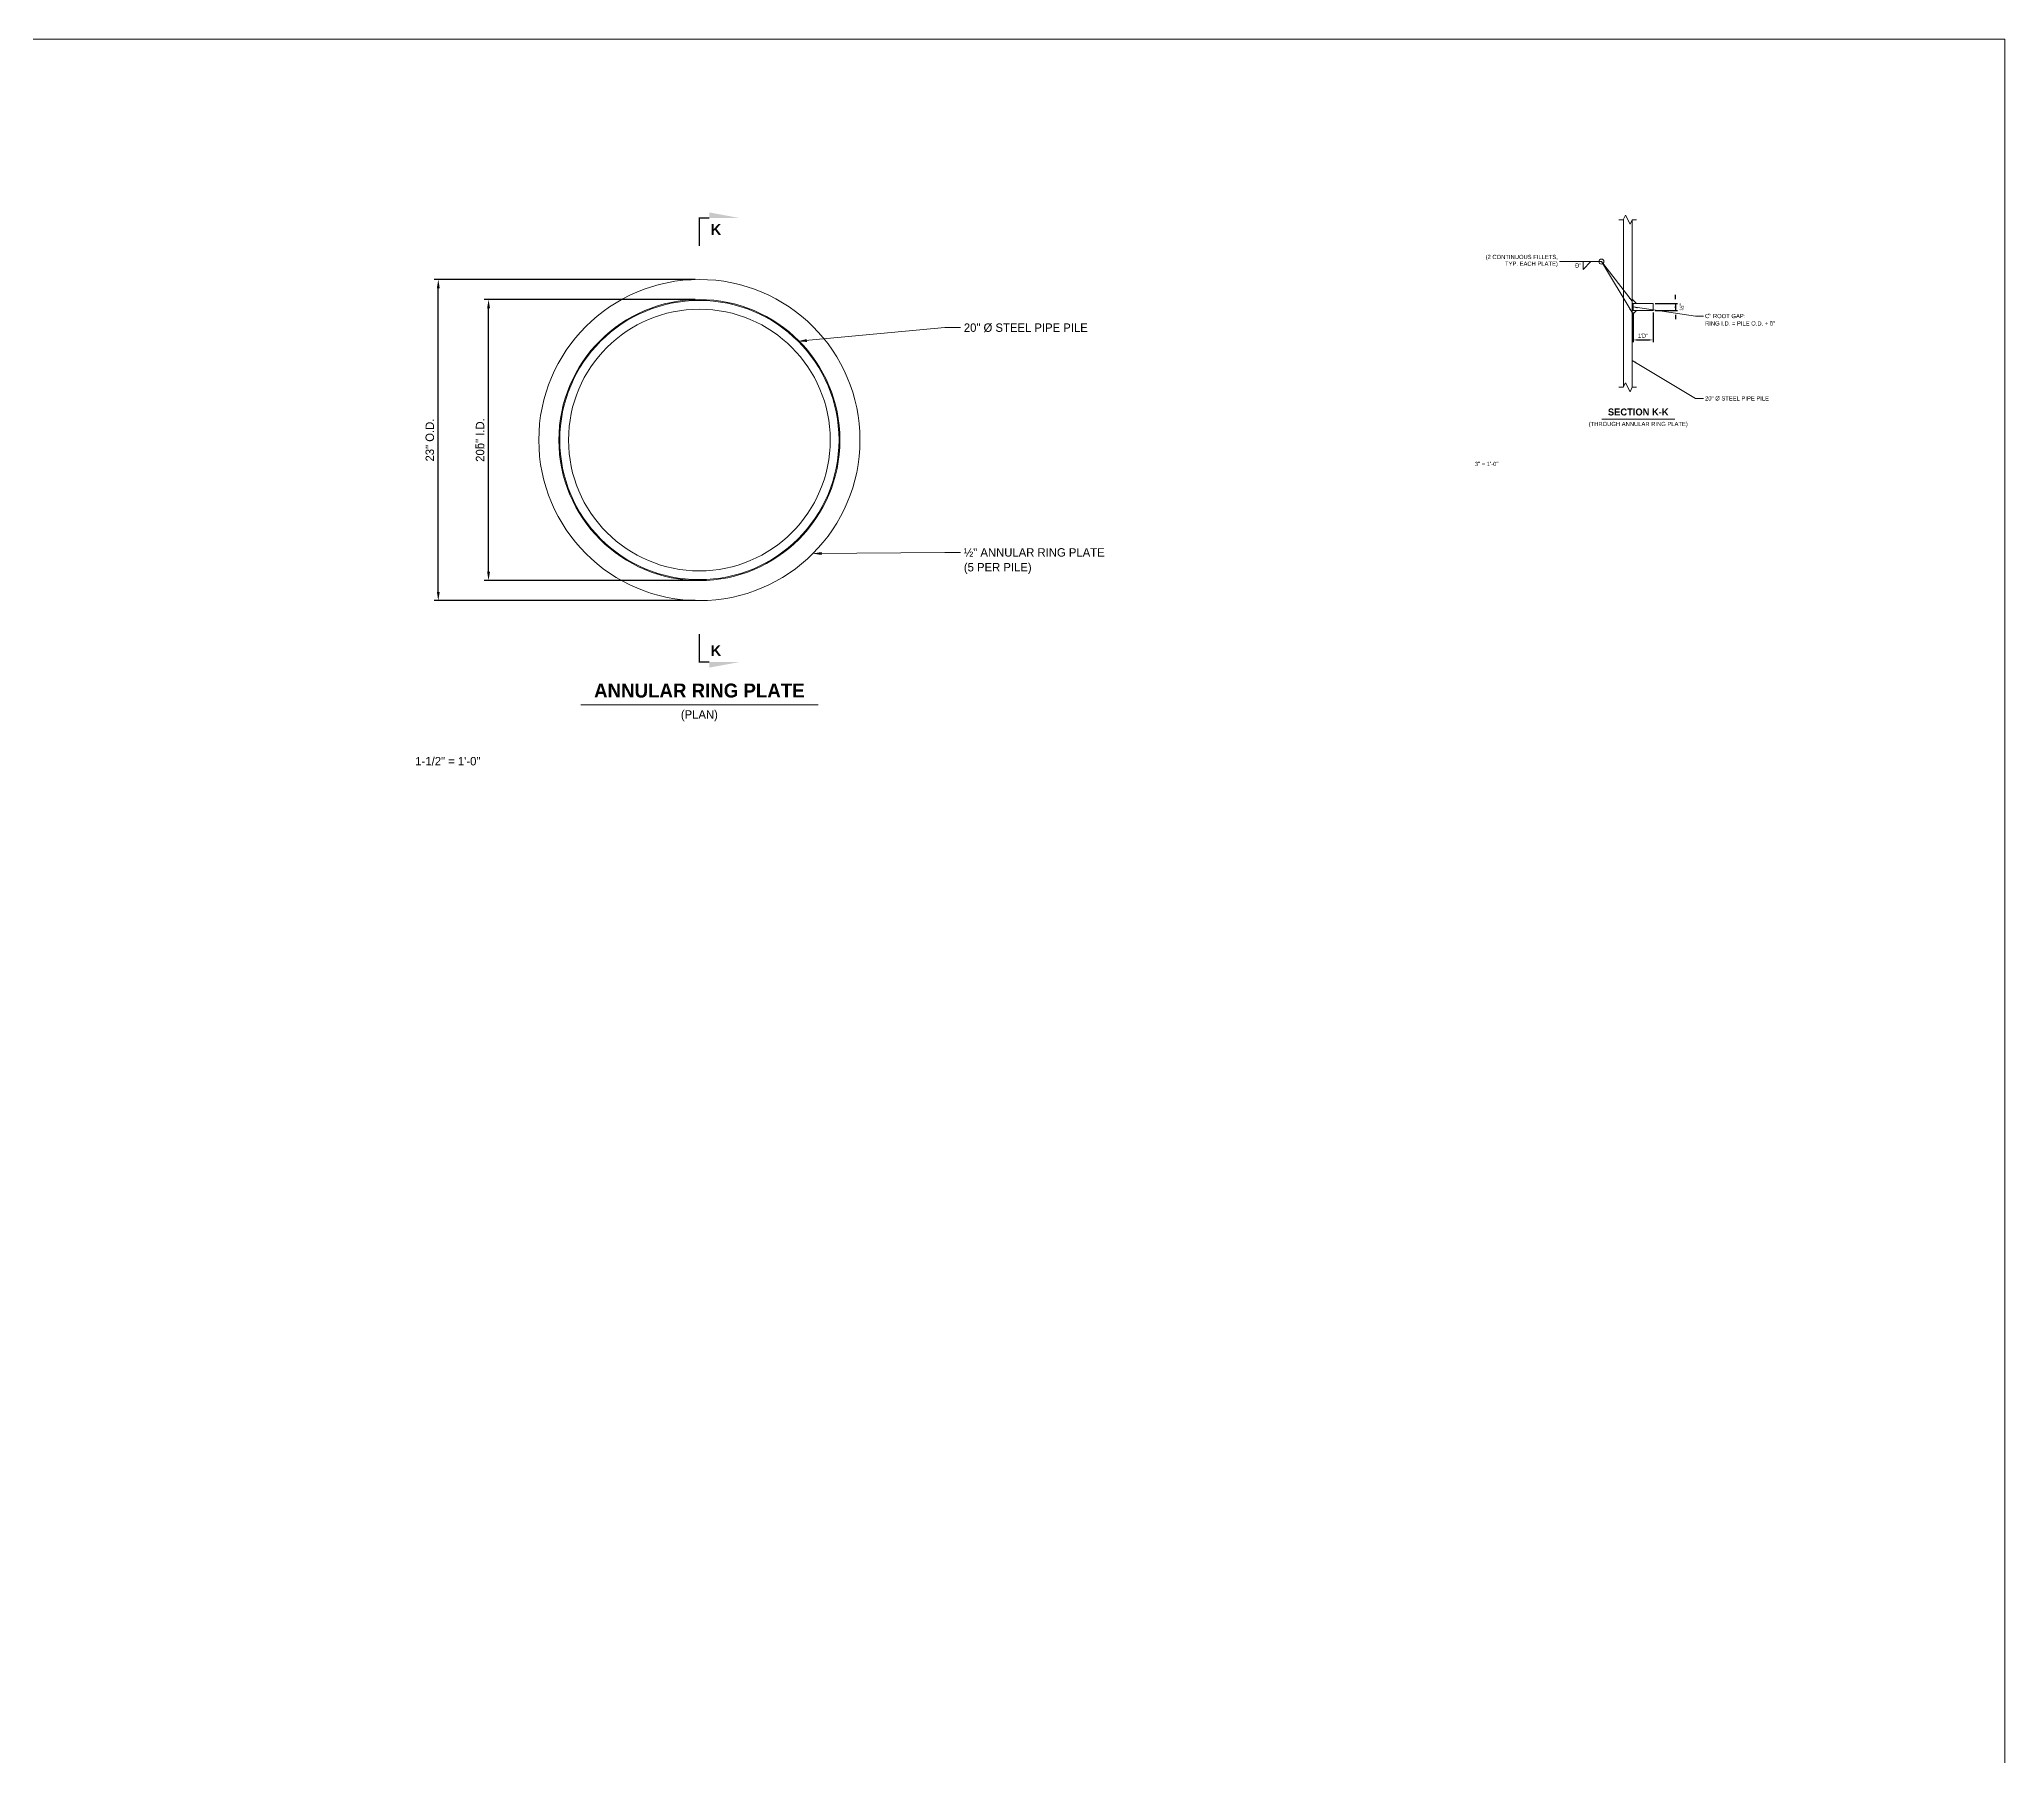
# Model space of a CAD drawing. Extents: x -1 to 861, y -26 to 2.
# Drawn here: x 550.73 to 562.46, y -9.25 to 1 of the extents above; entities that cross this region are included whole.
import ezdxf
from ezdxf.enums import TextEntityAlignment as Align

# ---------------------------------------------------------------- set-up
doc = ezdxf.new("R2010")
doc.units = 21
doc.header["$MEASUREMENT"] = 0
for name, color, linetype, lineweight in [('Border', 7, 'Continuous', 15), ('Dimension', 7, 'Continuous', 9), ('Leader', 7, 'Continuous', 9), ('PileSteel', 30, 'Continuous', 15), ('Symbols', 7, 'Continuous', 15), ('TextStructures', 7, 'Continuous', 9)]:
    doc.layers.add(name, color=color, linetype=linetype, lineweight=lineweight)
doc.styles.add('FDOT Bold (Large)', font='FDOTBold.ttf')
doc.styles.add('FDOT Structures', font='FDOT.ttf')
doc.styles.add('FDOT Structures Annotation', font='FDOT.ttf')
doc.styles.add('FDOT Structures Views_SectionArrow', font='FDOTBold.ttf')
doc.dimstyles.new('FDOT Structures Note-Arrow 1-1-2', dxfattribs={"dimtxt": 0.0504, "dimasz": 0.052067, "dimexe": 0.0252, "dimexo": 0.0252, "dimgap": 0.0252, "dimtad": 1, "dimdec": 3, "dimlfac": 12, "dimzin": 15, "dimlunit": 4, "dimtxsty": 'FDOT Structures Annotation', "dimcen": 2.5, "dimclrd": 256, "dimclre": 256, "dimclrt": 256, "dimazin": 3, "dimtfac": 0.7, "dimtmove": 0, "dimatfit": 1, "dimtfill": 1, "dimfrac": 1, "dimlwd": -1, "dimlwe": -1})
doc.dimstyles.new('FDOT Structures Note-Arrow 3', dxfattribs={"dimtxt": 0.0252, "dimasz": 0.026033, "dimexe": 0.0126, "dimexo": 0.0126, "dimgap": 0.0126, "dimtad": 1, "dimdec": 3, "dimlfac": 12, "dimzin": 15, "dimlunit": 4, "dimtxsty": 'FDOT Structures Annotation', "dimcen": 2.5, "dimclrd": 256, "dimclre": 256, "dimclrt": 256, "dimazin": 3, "dimtfac": 0.7, "dimtmove": 0, "dimatfit": 1, "dimtfill": 1, "dimfrac": 1, "dimlwd": -1, "dimlwe": -1})

msp = doc.modelspace()

# ---------------------------------------------------------------- linework, layer by layer
at = {"layer": 'Leader'}
msp.add_line((559.803771, -0.326667), (560.053771, -0.326667), dxfattribs=at)
for points in [[(559.943771, -0.326667), (559.943771, -0.373333), (559.990437, -0.326667), (559.943771, -0.326667)], [(555.259145, -0.802411), (556.134889, -0.720833), (556.228222, -0.720833)], [(560.237104, -0.91625), (560.615437, -1.143333), (560.662104, -1.143333)], [(555.347533, -2.069311), (556.134889, -2.0625), (556.228222, -2.0625)]]:
    msp.add_lwpolyline(points, dxfattribs=at)
msp.add_circle((560.053771, -0.326667), 0.015, dxfattribs=at)
for points in [[(555.259145, -0.802411), (555.310182, -0.788941), (555.311792, -0.806222)], [(560.237104, -0.91625), (560.261658, -0.925927), (560.257192, -0.933368)], [(555.347533, -2.069311), (555.399523, -2.060183), (555.399673, -2.077538)]]:
    msp.add_solid(points, dxfattribs=at)
at = {"layer": 'PileSteel'}
for p, q in [((560.184771, -1.076667), (560.184771, -0.076667)), ((560.237104, -1.076667), (560.237104, -0.076667))]:
    msp.add_line(p, q, dxfattribs=at)
for points in [[(560.237104, -0.576667), (560.237104, -0.550625), (560.263146, -0.576667), (560.237104, -0.576667)], [(560.237104, -0.618333), (560.237104, -0.644375), (560.263146, -0.618333), (560.237104, -0.618333)]]:
    msp.add_lwpolyline(points, dxfattribs=at)
msp.add_lwpolyline([(560.242312, -0.576667), (560.362104, -0.576667), (560.362104, -0.618333), (560.242312, -0.618333)], close=True, dxfattribs=at)
for radius in [0.958333, 0.838542, 0.833334, 0.781]:
    msp.add_circle((554.669889, -1.391667), radius, dxfattribs=at)
at = {"layer": 'Symbols', "const_width": 0.009333}
for points in [[(554.669889, -0.233333), (554.669889, -0.066667), (554.729889, -0.066667)], [(554.669889, -2.55), (554.669889, -2.716667), (554.729889, -2.716667)]]:
    msp.add_lwpolyline(points, dxfattribs=at)
at = {"layer": 'Symbols'}
for points in [[(560.158104, -0.076667), (560.184271, -0.076667), (560.197604, -0.05), (560.224271, -0.103333), (560.237604, -0.076667), (560.263771, -0.076667)], [(560.158104, -1.076667), (560.184271, -1.076667), (560.197604, -1.05), (560.224271, -1.103333), (560.237604, -1.076667), (560.263771, -1.076667)]]:
    msp.add_lwpolyline(points, dxfattribs=at)
for points in [[(554.729889, -0.066667), (554.909889, -0.066667), (554.729889, -0.033333)], [(554.729889, -2.716667), (554.909889, -2.716667), (554.729889, -2.75)]]:
    msp.add_solid(points, dxfattribs=at)
at = {"layer": 'TextStructures'}
for p, q in [((560.055485, -1.266768), (560.49139, -1.266768)), ((553.961393, -2.97167), (555.378385, -2.97167))]:
    msp.add_line(p, q, dxfattribs=at)

# ---------------------------------------------------------------- texts
at = {"layer": 'Border', "style": 'FDOT Structures'}
for s, height, p in [('3" = 1\'-0"', 0.0252, (559.298492, -1.521692)), ('1-1/2" = 1\'-0"', 0.0504, (552.974329, -3.283284))]:
    msp.add_text(s, height=height, dxfattribs=at).set_placement(p, align=Align.TOP_LEFT)
at = {"layer": 'TextStructures', "style": 'FDOT Structures Views_SectionArrow'}
for p in [(554.768889, -0.1352), (554.768889, -2.648134)]:
    msp.add_text('K', height=0.064, dxfattribs=at).set_placement(p, align=Align.MIDDLE_CENTER)
at = {"layer": 'TextStructures', "style": 'FDOT Structures'}
for s, p in [('(2 CONTINUOUS FILLETS,', (559.793691, -0.319107)), ('TYP. EACH PLATE)', (559.793691, -0.359427))]:
    msp.add_text(s, height=0.0252, dxfattribs=at).set_placement(p, align=Align.BOTTOM_RIGHT)
msp.add_text('Ɖ"', height=0.0252, dxfattribs=at).set_placement((559.933691, -0.35), align=Align.MIDDLE_RIGHT)
for height, p in [(0.0504, (556.248382, -0.720833)), (0.0252, (560.672184, -1.143333))]:
    msp.add_text('20" Ø STEEL PIPE PILE', height=height, dxfattribs=at).set_placement(p, align=Align.MIDDLE_LEFT)
at = {"layer": 'TextStructures'}
for s, height, style, p in [('(THROUGH ANNULAR RING PLATE)', 0.0252, 'FDOT Structures', (560.273437, -1.315908)), ('SECTION K-K', 0.041668, 'FDOT Bold (Large)', (560.273437, -1.257601)), ('ANNULAR RING PLATE', 0.083336, 'FDOT Bold (Large)', (554.669889, -2.953336)), ('(PLAN)', 0.0504, 'FDOT Structures', (554.669889, -3.06995))]:
    msp.add_text(s, height=height, dxfattribs=dict(at, style=style)).set_placement(p, align=Align.BOTTOM_CENTER)
at = {"layer": 'TextStructures', "attachment_point": 1, "line_spacing_factor": 1.05, "style": 'FDOT Structures'}
for s, insert, char_height in [('Ƈ" ROOT GAP:\\PRING I.D. = PILE O.D. + ƃ"', (560.672184, -0.639067), 0.0252), ('½" ANNULAR RING PLATE\\P(5 PER PILE)', (556.248382, -2.0373), 0.0504)]:
    msp.add_mtext(s, dxfattribs=dict(at, insert=insert, char_height=char_height))

# ---------------------------------------------------------------- next in the draw order: dimensions: what is measured, and where the dimension line sits
at = {"layer": 'Dimension'}
msp.add_linear_dim(base=(553.411555, -2.230208), p1=(554.669889, -2.230208), p2=(554.669889, -0.553125), angle=90, text='20ƃ" I.D.', dimstyle='FDOT Structures Note-Arrow 1-1-2', dxfattribs=at).render()
msp.add_linear_dim(base=(560.495437, -0.576667), p1=(560.362104, -0.576667), p2=(560.362104, -0.618333), angle=90, text='½"', dimstyle='FDOT Structures Note-Arrow 3', override={"dimtad": 4}, dxfattribs=at).render()

# ---------------------------------------------------------------- next in the draw order: dimensions: what is measured, and where the dimension line sits
msp.add_linear_dim(base=(553.111555, -2.35), p1=(554.669889, -2.35), p2=(554.669889, -0.433333), angle=90, text='23" O.D.', dimstyle='FDOT Structures Note-Arrow 1-1-2', dxfattribs=at).render()
msp.add_linear_dim(base=(560.242312, -0.794375), p1=(560.242312, -0.618333), p2=(560.362104, -0.618333), text='1Ɗ"', dimstyle='FDOT Structures Note-Arrow 3', dxfattribs=at).render()

# ---------------------------------------------------------------- next in the draw order: linework, layer by layer
at = {"layer": 'Border'}
msp.add_lwpolyline([(539, -19.5), (562.460573, -19.5), (562.460573, 1), (539, 1)], close=True, dxfattribs=at)
at = {"layer": 'Leader'}
for p in [(560.237104, -0.563646), (560.237104, -0.631354)]:
    msp.add_line(p, (560.053771, -0.326667), dxfattribs=at)
msp.add_lwpolyline([(560.242312, -0.5975), (560.615437, -0.651667), (560.662104, -0.651667)], dxfattribs=at)
for points in [[(560.237104, -0.563646), (560.217743, -0.54571), (560.224606, -0.5404)], [(560.237104, -0.631354), (560.219964, -0.611285), (560.2274, -0.606811)], [(560.242312, -0.5975), (560.268699, -0.596946), (560.267452, -0.605534)]]:
    msp.add_solid(points, dxfattribs=at)

doc.saveas('drawing.dxf')
